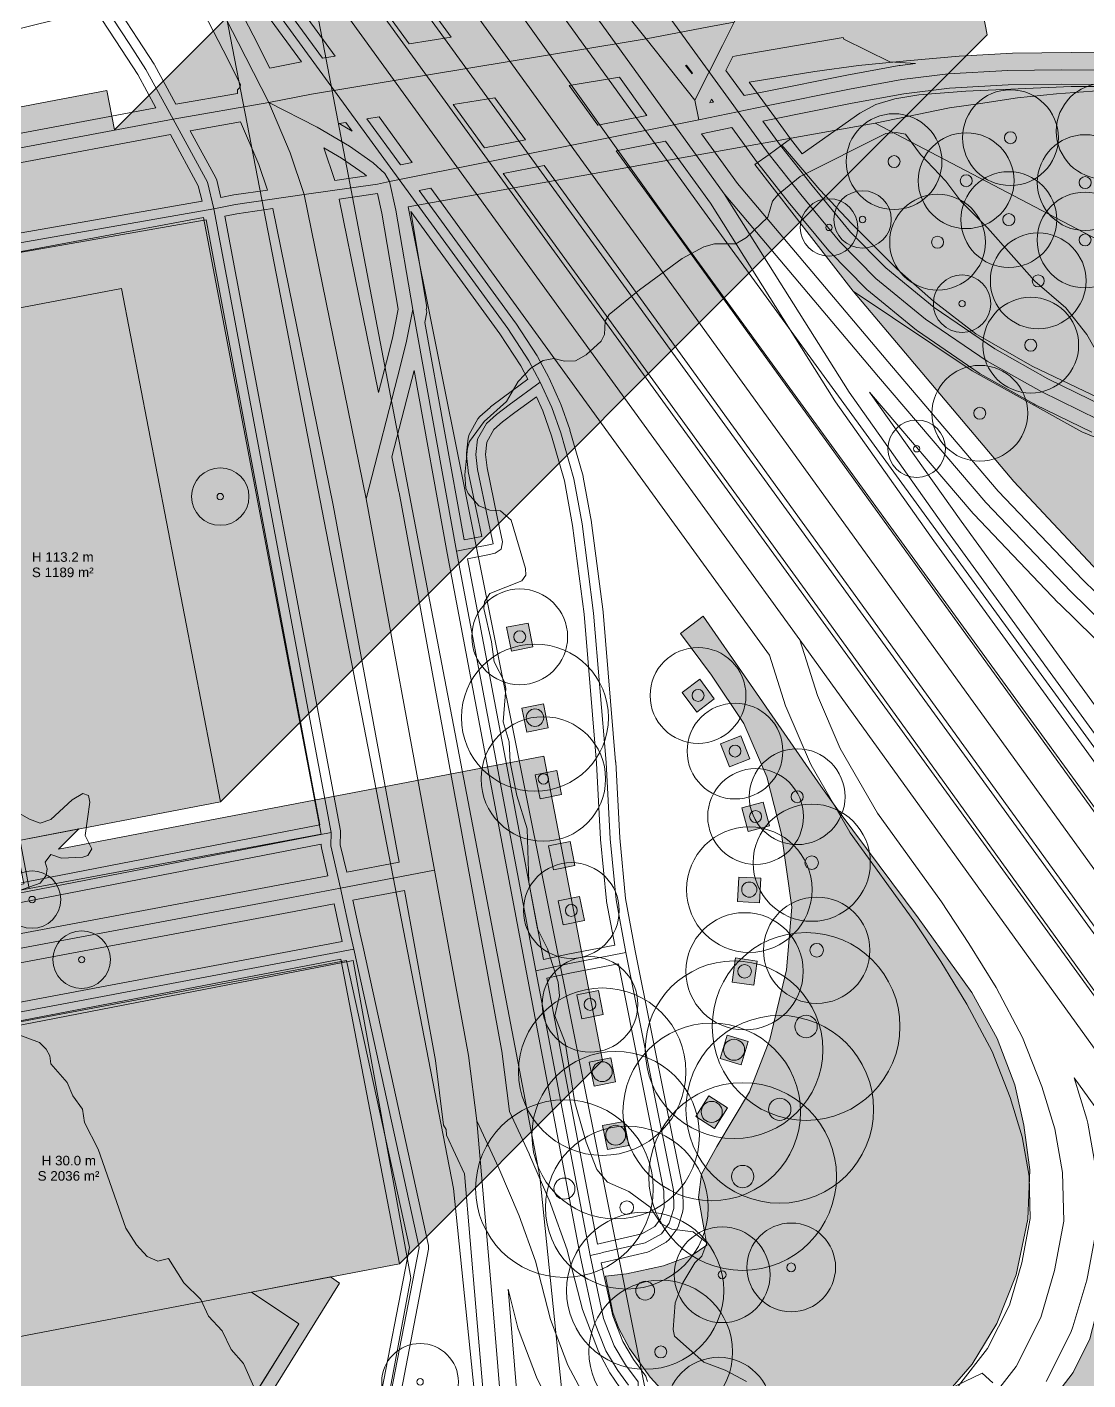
# Model space of a CAD drawing. Header units: metres. Extents: x -8 to 1190, y -11 to 1223.
# Drawn here: x 789.3 to 900, y 630.9 to 772.1 of the extents above; entities that cross this region are included whole.
import ezdxf

# ---------------------------------------------------------------- set-up
doc = ezdxf.new("R2010")
doc.units = ezdxf.units.M
doc.header["$MEASUREMENT"] = 0
for name, color, linetype, lineweight, true_color in [('TPX_BUILDING_AREAS_TEXT', 7, 'CONTINUOUS', 0, 0x000000), ('TPX_BUILDING_HEIGHTS_TEXT', 7, 'CONTINUOUS', 0, 0x000000), ('TPX_BUILDINGS', 7, 'CONTINUOUS', 0, 0x000000), ('TPX_BUILDINGS_HATCH', 7, 'CONTINUOUS', 0, 0xf0f0f0), ('TPX_BUILDINGS_SHADOWS_HATCH', 7, 'CONTINUOUS', 0, 0x000000), ('TPX_BUILDINGS_SHADOWS_OUTLINES', 7, 'CONTINUOUS', 0, 0x000000), ('TPX_CADASTRES', 7, 'CONTINUOUS', 0, 0x646464), ('TPX_CONTOUR_LINES_5M', 7, 'CONTINUOUS', 0, 0x969696), ('TPX_RAILWAYS_AXES', 7, 'CONTINUOUS', 0, 0x464646), ('TPX_ROADS_AXES', 7, 'CONTINUOUS', 0, 0x323232), ('TPX_ROADS_CONTOURS', 7, 'CONTINUOUS', 0, 0x646464), ('TPX_VEGETATION_GREEN_SPACES', 7, 'CONTINUOUS', 0, 0x58ba48), ('TPX_VEGETATION_GREEN_SPACES_HATCH', 7, 'CONTINUOUS', 0, 0x58ba48), ('TPX_VEGETATION_TREES_INDIVIDUAL', 7, 'CONTINUOUS', 0, 0x136734)]:
    doc.layers.add(name, color=color, linetype=linetype, lineweight=lineweight, true_color=true_color)
doc.styles.add('TPX_TEXTE', font='arial.ttf')

# ---------------------------------------------------------------- blocks, each defined once
blk = doc.blocks.new('TREETR003_CR030')
at = {"layer": 'TPX_VEGETATION_TREES_INDIVIDUAL'}
for radius in [3, 0.333]:
    blk.add_circle((0, 0, 0.04), radius, dxfattribs=at)
blk = doc.blocks.new('TREETR005_CR065')
at = {"layer": 'TPX_VEGETATION_TREES_INDIVIDUAL'}
for radius in [6.5, 0.542]:
    blk.add_circle((0, 0, 0.04), radius, dxfattribs=at)
blk = doc.blocks.new('TREETR007_CR085')
at = {"layer": 'TPX_VEGETATION_TREES_INDIVIDUAL'}
for radius in [8.5, 0.708]:
    blk.add_circle((0, 0, 0.04), radius, dxfattribs=at)
blk = doc.blocks.new('TREETR010_CR082')
at = {"layer": 'TPX_VEGETATION_TREES_INDIVIDUAL'}
for radius in [8.21, 0.978]:
    blk.add_circle((0, 0, 0.04), radius, dxfattribs=at)
blk = doc.blocks.new('TREETR008_CR066')
at = {"layer": 'TPX_VEGETATION_TREES_INDIVIDUAL'}
for radius in [6.55, 0.792]:
    blk.add_circle((0, 0, 0.04), radius, dxfattribs=at)
blk = doc.blocks.new('TREETR011_CR093')
at = {"layer": 'TPX_VEGETATION_TREES_INDIVIDUAL'}
for radius in [9.27, 1.1]:
    blk.add_circle((0, 0, 0.04), radius, dxfattribs=at)
blk = doc.blocks.new('TREETR010_CR087')
at = {"layer": 'TPX_VEGETATION_TREES_INDIVIDUAL'}
for radius in [8.74, 1.04]:
    blk.add_circle((0, 0, 0.04), radius, dxfattribs=at)
blk = doc.blocks.new('TREETR005_CR055')
at = {"layer": 'TPX_VEGETATION_TREES_INDIVIDUAL'}
for radius in [5.5, 0.458]:
    blk.add_circle((0, 0, 0.04), radius, dxfattribs=at)
blk = doc.blocks.new('TREETR006_CR075')
at = {"layer": 'TPX_VEGETATION_TREES_INDIVIDUAL'}
for radius in [7.5, 0.625]:
    blk.add_circle((0, 0, 0.04), radius, dxfattribs=at)
blk = doc.blocks.new('TREETR003_CR040')
at = {"layer": 'TPX_VEGETATION_TREES_INDIVIDUAL'}
for radius in [4, 0.333]:
    blk.add_circle((0, 0, 0.04), radius, dxfattribs=at)
blk = doc.blocks.new('TREETR006_CR050')
at = {"layer": 'TPX_VEGETATION_TREES_INDIVIDUAL'}
for radius in [5, 0.625]:
    blk.add_circle((0, 0, 0.04), radius, dxfattribs=at)
blk = doc.blocks.new('TREETR007_CR061')
at = {"layer": 'TPX_VEGETATION_TREES_INDIVIDUAL'}
for radius in [6.12, 0.708]:
    blk.add_circle((0, 0, 0.04), radius, dxfattribs=at)
blk = doc.blocks.new('TREETR004_CR050')
at = {"layer": 'TPX_VEGETATION_TREES_INDIVIDUAL'}
for radius in [5, 0.417]:
    blk.add_circle((0, 0, 0.04), radius, dxfattribs=at)
blk = doc.blocks.new('TREETR009_CR077')
at = {"layer": 'TPX_VEGETATION_TREES_INDIVIDUAL'}
for radius in [7.68, 0.914]:
    blk.add_circle((0, 0, 0.04), radius, dxfattribs=at)
blk = doc.blocks.new('TREETR012_CR098')
at = {"layer": 'TPX_VEGETATION_TREES_INDIVIDUAL'}
for radius in [9.8, 1.17]:
    blk.add_circle((0, 0, 0.04), radius, dxfattribs=at)
blk = doc.blocks.new('TREETR005_CR046')
at = {"layer": 'TPX_VEGETATION_TREES_INDIVIDUAL'}
for radius in [4.63, 0.458]:
    blk.add_circle((0, 0, 0.04), radius, dxfattribs=at)
blk = doc.blocks.new('TREETR007_CR056')
at = {"layer": 'TPX_VEGETATION_TREES_INDIVIDUAL'}
for radius in [5.55, 0.708]:
    blk.add_circle((0, 0, 0.04), radius, dxfattribs=at)

msp = doc.modelspace()

# ---------------------------------------------------------------- hatches: boundary and pattern name
at = {"layer": 'TPX_BUILDINGS_HATCH'}
for points in [[(799.15, 744.83), (777.74, 740.74), (788.06, 687.14), (809.47, 691.25), (799.15, 744.83)], [(822.02, 674.8), (760.26, 662.94), (766.39, 631.16), (812.72, 640.05), (828.15, 643.01), (822.02, 674.8)], [(766.39, 631.16), (753.59, 628.7), (756, 616.22), (778.53, 620.54), (778.95, 618.37), (809.92, 624.3), (817.65, 636.75), (812.72, 640.05), (766.39, 631.16)]]:
    msp.add_hatch(color=256, dxfattribs=at).paths.add_polyline_path(points)
at = {"layer": 'TPX_BUILDINGS_SHADOWS_HATCH'}
for points in [[(758.82, 791.56), (758.73, 791.55), (762.24, 775.78), (762.92, 772.75), (764.87, 763.97), (765.57, 760.86), (769.45, 743.41), (776.95, 744.84), (777.74, 740.74), (799.15, 744.83), (809.47, 691.25), (889.51, 771.29), (879.19, 824.88), (857.79, 820.78), (798.39, 761.39), (797.59, 765.49), (790.1, 764.06), (786.87, 763.44), (769.2, 760.06), (768.4, 763.69), (767.7, 766.8), (765.74, 775.58), (765.07, 778.61), (762.06, 792.14), (758.82, 791.56)], [(777.86, 680.55), (760.26, 662.94), (822.02, 674.8), (828.15, 643.01), (849.36, 664.22), (843.23, 696.01), (792.54, 686.28), (794.67, 688.41), (788.06, 687.14), (788.92, 682.66), (777.86, 680.55)], [(812.34, 628.2), (809.92, 624.3), (814.17, 628.55), (821.89, 640.99), (820.94, 641.63), (812.72, 640.05), (817.65, 636.75), (812.34, 628.2)]]:
    msp.add_hatch(color=256, dxfattribs=at).paths.add_polyline_path(points)
at = {"layer": 'TPX_VEGETATION_GREEN_SPACES_HATCH'}
for points in [[(867.47, 766.83), (864.68, 766.37), (866.49, 763.9), (867.99, 761.84), (869, 760.46), (868.08, 759.79), (866.75, 758.83), (865.26, 757.76), (875.54, 744.54), (892.3, 724.66), (901.09, 715.3), (907.38, 708.79), (915, 701.36), (922.24, 695.04), (929.88, 688.5), (935.92, 683.56), (942.55, 678.57), (948.84, 675.09), (954.03, 673.13), (961.18, 671.4), (968.62, 670.63), (975.71, 670.96), (982.84, 672.24), (989.08, 674.28), (994.37, 676.78), (999.58, 680.05), (1003.86, 683.83), (1008.25, 688.77), (1011.39, 692.95), (1013.61, 696.84), (1015.76, 701.49), (1017.34, 706.95), (1018.3, 714.43), (1018.42, 721.98), (1018.05, 727.23), (1017.39, 732.04), (1016.46, 736.66), (1009.55, 740.31), (998.55, 745.98), (990.44, 749.49), (983.73, 752.57), (976.56, 755.28), (968.29, 758.38), (960.59, 760.76), (956.19, 761.95), (950.46, 763.54), (944.98, 764.7), (938, 766.16), (930.42, 767.46), (919.28, 768.65), (909.97, 769.2), (901.36, 769.51), (892.15, 769.41), (886.58, 769.07), (881.11, 768.61), (876.1, 768.09), (871.54, 767.49), (867.47, 766.83)], [(869, 760.46), (868.08, 759.79), (872.03, 755.13), (875.4, 751.58), (880.08, 746.88), (883.9, 743.51), (888.32, 740.08), (894.23, 736.7), (902.75, 732.63), (909.59, 730.08), (916.84, 728.2), (924.51, 726.83), (931.27, 726.42), (937.89, 726.72), (943.92, 727.67), (948.55, 729.14), (952.26, 731.11), (954.98, 733.62), (956.92, 736.37), (958.09, 739.52), (958.94, 742.62), (959.17, 745.79), (958.78, 749), (957.64, 752.19), (955.99, 755.1), (953.71, 757.54), (950.96, 759.31), (945.72, 761.03), (937.63, 762.88), (929.91, 763.96), (919.17, 765.09), (910.61, 765.68), (904.21, 765.92), (898.3, 765.91), (892.74, 765.68), (887.28, 765.44), (882.4, 765.04), (879.87, 764.62), (877.88, 764.02), (876.23, 763.13), (870.22, 758.9), (869, 760.46)], [(887.96, 736.22), (875.54, 744.54), (892.3, 724.66), (901.09, 715.3), (907.38, 708.79), (915, 701.36), (922.24, 695.04), (929.88, 688.5), (935.92, 683.56), (942.55, 678.57), (948.84, 675.09), (954.03, 673.13), (961.18, 671.4), (968.62, 670.63), (975.71, 670.96), (982.84, 672.24), (989.08, 674.28), (994.37, 676.78), (999.58, 680.05), (1003.86, 683.83), (1008.25, 688.77), (1011.39, 692.95), (1013.61, 696.84), (1015.76, 701.49), (1017.34, 706.95), (1018.3, 714.43), (1018.42, 721.98), (1018.05, 727.23), (1017.39, 732.04), (1016.46, 736.66), (1009.55, 740.31), (998.55, 745.98), (990.44, 749.49), (983.73, 752.57), (976.56, 755.28), (968.29, 758.38), (960.59, 760.76), (956.19, 761.95), (957.91, 761.2), (959.68, 759.43), (960.78, 756.89), (962.03, 753.11), (962.81, 749.26), (963.03, 745.04), (962.54, 741.11), (961.69, 737.68), (960.06, 734.39), (957.95, 731.43), (955.35, 728.46), (952.5, 726.42), (948.45, 724.81), (943.16, 723.55), (937.75, 722.82), (931.96, 722.57), (926.47, 722.63), (921.05, 723.4), (915.68, 724.52), (910.44, 725.84), (905.1, 727.53), (899.42, 729.87), (887.96, 736.22)], [(851.87, 641.95), (849.66, 641.7), (850.45, 637.93), (851.04, 636.31), (852.17, 634.15), (854.33, 631.16), (855.94, 629.44), (854.27, 627.34), (858.67, 624.9), (862.98, 623.21), (868.24, 622.6), (872.56, 623.13), (877.43, 624.41), (881.65, 626.5), (884.99, 629.12), (887.94, 632.52), (890.54, 636.76), (892.56, 641.85), (893.76, 647.68), (893.96, 652.8), (893.34, 657.47), (892.4, 661.7), (890.56, 666.52), (887.92, 671.34), (882.32, 679.14), (874.18, 690.04), (872.15, 692.88), (864.49, 703.94), (859.88, 710.6), (857.51, 708.82), (860.72, 704.45), (864.12, 699.42), (866.52, 693.84), (868.04, 687.84), (869.12, 680.22), (868.56, 673.69), (866.81, 666.41), (864.72, 660.97), (861.28, 655.24), (859.69, 652.35), (859.38, 649.93), (860.24, 644.96), (858.72, 643.9), (855.71, 642.78), (851.87, 641.95)], [(841.58, 709.9), (839.34, 709.46), (839.84, 706.95), (842.09, 707.4), (841.58, 709.9)], [(859.51, 704.03), (857.68, 702.65), (859.19, 700.61), (861.02, 701.98), (859.51, 704.03)], [(843.18, 701.47), (840.94, 701.02), (841.44, 698.51), (843.69, 698.96), (843.18, 701.47)], [(863.8, 698.12), (861.68, 697.28), (862.6, 694.9), (864.73, 695.73), (863.8, 698.12)], [(844.58, 694.5), (842.34, 694.04), (842.85, 691.54), (845.09, 692), (844.58, 694.5)], [(866.12, 691.21), (863.91, 690.6), (864.57, 688.14), (866.78, 688.74), (866.12, 691.21)], [(845.97, 687.08), (843.72, 686.64), (844.23, 684.13), (846.47, 684.58), (845.97, 687.08)], [(863.59, 683.38), (863.46, 680.83), (865.75, 680.7), (865.88, 683.25), (863.59, 683.38)], [(846.97, 681.35), (844.72, 680.89), (845.24, 678.39), (847.48, 678.84), (846.97, 681.35)], [(863.23, 674.94), (862.88, 672.42), (865.15, 672.08), (865.5, 674.6), (863.23, 674.94)], [(848.93, 671.53), (846.69, 671.09), (847.2, 668.58), (849.44, 669.03), (848.93, 671.53)], [(862.36, 666.88), (861.63, 664.44), (863.82, 663.76), (864.55, 666.2), (862.36, 666.88)], [(850.21, 664.51), (847.96, 664.06), (848.47, 661.55), (850.72, 662), (850.21, 664.51)], [(860.46, 660.54), (859.11, 658.39), (861.04, 657.14), (862.39, 659.29), (860.46, 660.54)], [(851.61, 657.87), (849.37, 657.43), (849.88, 654.92), (852.12, 655.37), (851.61, 657.87)], [(876.71, 616.44), (871.82, 615.16), (895.78, 620.1), (901.06, 620.89), (905.39, 621.06), (909.69, 620.87), (912.66, 619.93), (916.16, 618.36), (927.96, 609.43), (930.46, 607.31), (931.98, 605.61), (932.69, 604.18), (939.67, 605.65), (938.68, 607.04), (921.1, 630.89), (914.98, 638.97), (911.36, 642.96), (905.56, 648.89), (902.58, 648.14), (902.16, 644.15), (901.35, 639.48), (900.24, 635.16), (898.49, 631.67), (895.53, 627.81), (891.85, 624.12), (886.9, 620.52), (881.36, 618.02), (876.71, 616.44)]]:
    msp.add_hatch(color=256, dxfattribs=at).paths.add_polyline_path(points)

# ---------------------------------------------------------------- linework, layer by layer
at = {"layer": 'TPX_BUILDINGS', "elevation": 0.04}
for points in [[(799.15, 744.83), (777.74, 740.74), (788.06, 687.14), (809.47, 691.25)], [(822.02, 674.8), (760.26, 662.94), (766.39, 631.16), (812.72, 640.05), (828.15, 643.01)], [(766.39, 631.16), (753.59, 628.7), (756, 616.22), (778.53, 620.54), (778.95, 618.37), (809.92, 624.3), (817.65, 636.75), (812.72, 640.05)]]:
    msp.add_lwpolyline(points, close=True, dxfattribs=at)
at = {"layer": 'TPX_BUILDINGS_SHADOWS_OUTLINES', "elevation": 0.04}
for points in [[(758.82, 791.56), (758.73, 791.55), (762.24, 775.78), (762.92, 772.75), (764.87, 763.97), (765.57, 760.86), (769.45, 743.41), (776.95, 744.84), (777.74, 740.74), (799.15, 744.83), (809.47, 691.25), (889.51, 771.29), (879.19, 824.88), (857.79, 820.78), (798.39, 761.39), (797.59, 765.49), (790.1, 764.06), (786.87, 763.44), (769.2, 760.06), (768.4, 763.69), (767.7, 766.8), (765.74, 775.58), (765.07, 778.61), (762.06, 792.14)], [(777.86, 680.55), (760.26, 662.94), (822.02, 674.8), (828.15, 643.01), (849.36, 664.22), (843.23, 696.01), (792.54, 686.28), (794.67, 688.41), (788.06, 687.14), (788.92, 682.66)], [(812.34, 628.2), (809.92, 624.3), (814.17, 628.55), (821.89, 640.99), (820.94, 641.63), (812.72, 640.05), (817.65, 636.75)]]:
    msp.add_lwpolyline(points, close=True, dxfattribs=at)
at = {"layer": 'TPX_CADASTRES', "elevation": 0.02}
msp.add_lwpolyline([(950.23, 773.77), (942.31, 761.74), (936.69, 762.83), (931.68, 763.82), (927.24, 764.52), (922.88, 765.02), (919, 765.37), (915.5, 765.62), (912.04, 765.66), (908.58, 765.7), (905.86, 765.64), (902.99, 765.64), (900.51, 765.42), (896.77, 765.16), (892.68, 764.74), (888.81, 764.14), (885.58, 763.68), (884.41, 763.43), (877.81, 762.08), (983.78, 706.59), (989.68, 703.5), (1002.39, 644.81), (1139.96, 669.95)], dxfattribs=at)
for points in [[(831.6, 753.8), (829.06, 753.34), (855.45, 621.76), (856.25, 617.76), (1002.39, 644.81), (989.68, 703.5), (983.78, 706.59), (877.81, 762.08), (869.04, 760.51), (831.61, 753.8)], [(807.7, 752.25), (777.24, 746.56), (789.5, 682.19), (819.97, 687.87)], [(777.24, 746.56), (746.26, 740.77), (758.41, 676.4), (789.5, 682.19)], [(823.33, 674.67), (746.93, 659.83), (750.64, 640.34), (754.37, 620.73), (756.26, 610.81), (769.77, 613.43), (792.86, 617.91), (826.14, 624.36), (829.34, 641.55)]]:
    msp.add_lwpolyline(points, close=True, dxfattribs=at)
at = {"layer": 'TPX_CONTOUR_LINES_5M', "elevation": 0.05}
for points in [[(878.93, 760.99), (869.99, 756.52), (867.68, 754.65), (867.12, 753.95), (866.63, 752.26), (864.4, 750.15), (863.28, 749.49), (861.05, 749.49), (859.93, 749.19), (857.69, 747.94), (853.22, 744.69), (850.04, 742.1), (849.65, 741.4), (849.58, 740.01), (849.23, 739.31), (847.64, 737.91), (846.52, 737.29), (845.4, 737.25), (844.28, 737.53), (843.17, 737.32), (841.87, 736.52), (840.54, 735.13), (839.34, 733.04), (837.01, 730.95), (835.48, 728.85), (835.25, 728.16), (834.97, 725.37), (835.09, 723.97), (835.34, 723.41), (836.46, 722.13), (837.58, 721.7), (838.7, 721.6), (839.81, 720.65), (841.31, 715.61), (841.34, 714.91), (840.93, 714.32), (837.58, 712.98), (837.03, 712.12), (836.96, 711.43), (837.78, 707.94), (838.04, 705.85), (839.12, 703.76), (839.26, 703.06), (838.98, 699.58), (839.6, 697.48), (839.71, 695.39), (840.41, 691.91), (841.48, 688.42), (841.68, 682.84), (842.57, 677.96), (843.62, 675.87), (844.74, 672.39), (844.86, 670.99), (844.38, 668.9), (845.44, 666.11), (846.45, 659.84), (847.64, 655.69), (848.75, 652.85), (849.87, 651.54), (852.11, 650.54), (854.34, 648.92), (855.46, 647.22), (856.58, 646.63), (858.81, 646.35), (860.24, 645.2), (859.72, 643.8), (859, 643.11), (857.76, 641.02), (856.95, 638.92), (856.73, 636.14), (856.87, 635.44), (859.93, 632.75), (862.16, 631.91), (864.4, 630.72)], [(902.71, 735.13), (899.94, 740.01), (897.72, 742.8), (894.5, 745.59), (889.57, 751.16), (886.77, 753.95), (885.22, 756.04), (882.55, 758.83), (881, 760.92), (880.04, 761.11), (878.93, 760.99)], [(787.29, 681.56), (790.64, 682.73), (791.26, 683.54), (791.37, 684.24), (791.16, 684.94), (791.76, 685.75), (792.88, 685.36), (795.11, 685.47), (795.63, 685.63), (796.05, 686.33), (795.34, 687.72), (795.82, 691.21), (795.68, 691.91), (795.11, 692.1), (793.99, 691.45), (791.76, 689.4), (790.64, 689.02), (789.52, 689.42), (764.94, 703.38)], [(813.08, 629.86), (811.88, 632.61), (810.58, 634.04), (809.64, 636), (808.22, 637.53), (807.41, 639.26), (805.65, 641.02), (804.05, 643.56), (802.94, 643.28), (801.82, 643.75), (800.7, 644.98), (799.58, 646.72), (796.69, 654.96), (795.28, 657.75), (795.05, 659.14), (794.04, 660.54), (793.46, 661.93), (791.76, 663.88), (791.66, 664.72), (791.27, 665.42), (790.57, 666.11), (788.41, 666.92)], [(884.51, 629.42), (888.98, 631.59), (890.1, 630.58)]]:
    msp.add_lwpolyline(points, dxfattribs=at)
at = {"layer": 'TPX_RAILWAYS_AXES', "elevation": 0.03}
for points in [[(503.25, 1218.59), (847.19, 744.72), (946.99, 607.2), (968.42, 575.43), (1008.22, 512.82)], [(1184.57, 271.44), (1149.77, 323.42), (1113.67, 378.15), (1079.37, 430.77), (1045.08, 483.39), (1019.87, 520.25), (972.84, 578.74), (950.08, 609.4), (850.27, 746.95), (507.95, 1218.59)], [(518.3, 1218.59), (609.33, 1092.09), (678.76, 999.55), (785.12, 851.41), (856.52, 751.46), (956.5, 613.89), (977.53, 581.95), (1015.05, 517.33), (1038.81, 479.12), (1073.11, 426.5), (1107.4, 373.89), (1143.51, 319.15), (1184.57, 257.83)], [(980.52, 584.29), (959.6, 616.05), (930.6, 655.87), (859.45, 753.57), (523.69, 1218.59)], [(722.46, 1218.59), (758.46, 1044), (792.67, 863.15), (833.81, 650.85), (840.42, 586.33), (846.61, 543.34), (856.45, 493.04), (884.29, 351.45), (916.92, 185.38), (919.58, 171.87), (926.28, 137.79), (935.34, 69.5), (942.77, 31.69), (949, 0)], [(968.98, 0), (962.05, 35.36), (954.91, 73.39), (937.42, 139.94), (934.76, 153.49), (895.39, 353.76), (867.6, 495.21), (857.4, 545.98), (849.42, 587.62), (842.81, 652.13), (802.16, 864.65), (767.5, 1045.86), (734.29, 1218.59)]]:
    msp.add_lwpolyline(points, dxfattribs=at)
at = {"layer": 'TPX_ROADS_AXES', "elevation": 0.03}
for points in [[(848.05, 643.87), (849.19, 644.13), (849.35, 644.17), (853.82, 645.19), (855.51, 646.12), (856.33, 647.25), (856.79, 648.79), (856.76, 650.69), (851.79, 675.49), (850.77, 681), (850.16, 687.38), (849.73, 695.34), (848.43, 710.94), (847.22, 720.24), (846.36, 724.95), (844.99, 729.76), (844.07, 732.41), (842.86, 735.06), (841.68, 737.27), (839.48, 740.66), (808.13, 783.61), (728.81, 893.25), (630.27, 1029.59), (492.86, 1218.59)], [(499.75, 1218.59), (869.96, 708.14)], [(1008.35, 541.26), (1004.94, 544.83), (1001.68, 548.63), (998.04, 552.93), (975.67, 583.17), (967.72, 592.48), (960.42, 601.57), (853.6, 749.36), (513.54, 1218.59)], [(862.07, 754.71), (527.09, 1218.59)], [(532.65, 1218.59), (553.75, 1189.11), (674.99, 1023.53), (702.21, 986.35), (715.14, 968.33), (720.62, 960.7), (738.42, 935.88), (762.78, 901.91), (866.75, 758.83)], [(814.5, 764.25), (811.31, 770.49), (807.09, 778.73)], [(858.98, 764.47), (861.88, 770.2), (863.11, 772.62), (866.16, 778.65)], [(796.44, 775.74), (799.99, 770.31), (801.69, 767.69), (804.52, 762.49), (808.1, 755.91), (808.76, 753.14), (821.01, 688.03), (820.98, 686.65), (822.01, 682.23), (823.09, 677.2), (823.38, 675.84), (830.22, 644.72), (826.81, 627.12), (845.14, 529.98), (846.48, 522.19), (849.84, 503.02)], [(849.42, 776.53), (853.9, 770.89), (858.98, 764.47)], [(739.79, 775.34), (741.13, 771.63), (742.13, 768.88), (744.11, 763.44), (745.3, 760.12), (745.06, 756.93), (744.84, 753.84), (744.61, 750.99), (744.1, 743.91), (744.42, 741.88), (756.49, 675.51), (821.01, 688.03)], [(814.5, 764.25), (818.96, 765.13), (852.02, 770.57), (853.9, 770.89), (860.46, 772.15), (863.11, 772.62)], [(859.4, 762.45), (866.49, 763.9), (875.15, 765.64), (880.61, 766.64), (885.45, 767.22), (891.66, 767.6), (897.26, 767.66), (905.84, 767.62)], [(736.75, 749.45), (744.61, 750.99), (754.94, 753.01), (770.59, 756.12), (804.52, 762.49), (814.5, 764.25)], [(831.83, 684.11), (824.67, 722.88), (818.2, 754.64), (816.74, 759), (814.5, 764.25)], [(827.13, 755.98), (826.64, 756.82), (825.42, 757.96), (822.93, 759.68), (819.55, 761.68), (814.5, 764.25)], [(859.4, 762.45), (858.98, 764.47)], [(859.4, 762.45), (827.13, 755.98)], [(901.11, 731.16), (895.14, 734.08), (889.53, 737.23), (883.09, 741.63), (877.91, 745.87), (874.15, 749.71), (870.06, 754.63), (866.75, 758.83)], [(698.04, 731.96), (698.68, 732.95), (699.71, 733.6), (732.58, 739.61), (734.12, 739.93), (738.37, 740.76), (742.13, 741.49), (744.42, 741.88), (808.76, 753.14), (811.02, 753.6), (818.2, 754.64), (825.85, 755.73), (827.13, 755.98)], [(829.54, 742.64), (827.79, 752.99), (827.13, 755.98)], [(1008.35, 541.26), (1007.75, 544.9), (1006.5, 548.95), (1004.52, 553.61), (1003.1, 556.45), (979.58, 589.8), (956.54, 621.52), (885.38, 719.5), (875.1, 734.01), (862.07, 754.71)], [(908.15, 703.5), (898.25, 713.19), (889.38, 722.49), (878.18, 735.6), (862.07, 754.71)], [(736.75, 749.45), (738.37, 740.76), (741.38, 724.82), (751.59, 671.43), (752.5, 669.71), (754.25, 669.51), (816.89, 681.26), (822.01, 682.23), (831.83, 684.11)], [(824.67, 722.88), (828.27, 736.79), (828.9, 739.31), (829.54, 742.64)], [(852.6, 629.04), (853.08, 629.71), (853.07, 630.68), (851.76, 632.47), (850.58, 634.44), (849.45, 637.29), (848.05, 643.87), (842.39, 673.59), (834.1, 717.39), (829.54, 742.64)], [(732.58, 739.61), (735.69, 723.74), (747.78, 661.64), (754.24, 662.85), (823.38, 675.84)], [(842.86, 735.06), (839.62, 732.69)], [(836.14, 727.5), (836.32, 729.09), (837.23, 730.73), (838.27, 731.67)], [(838.27, 731.67), (839.62, 732.69)], [(836.32, 725.94), (836.14, 727.5)], [(837.39, 720.79), (836.32, 725.94)], [(836.18, 717.81), (837.17, 718.01), (837.94, 718.17), (837.39, 720.79)], [(834.1, 717.39), (835.16, 717.61)], [(835.16, 717.61), (836.18, 717.81)], [(869.96, 708.14), (871.81, 702.32), (874.18, 696.81), (878.07, 690.05), (884.74, 680.8), (887.62, 676.44), (890.45, 671.86), (893.21, 666.62), (895.22, 661.53), (896.59, 657.09), (897.38, 652.52), (897.52, 647.46), (896.56, 642.29), (895.11, 637.4), (892.54, 632.27), (889.03, 627.77)], [(869.96, 708.14), (957.13, 587.23)], [(836.23, 657.93), (835.37, 664.76), (831.83, 684.11)], [(845.92, 674.35), (851.79, 675.49)], [(842.39, 673.59), (843.36, 673.79)], [(843.36, 673.79), (845.92, 674.35)], [(847.12, 629.8), (845.73, 632.41), (843.92, 637.19), (842.36, 643.29), (840.66, 648.02), (838.53, 653), (836.23, 657.93)], [(836.23, 657.93), (837.89, 638.62), (838.68, 629.32), (839.6, 619.44), (840.19, 612.81), (841.28, 603.45)]]:
    msp.add_lwpolyline(points, dxfattribs=at)
at = {"layer": 'TPX_ROADS_CONTOURS', "elevation": 0.03}
for points in [[(820.11, 782.83), (821.78, 783.97), (821.94, 784.09), (823.28, 785.23), (833.54, 771.08), (829.16, 770.36)], [(812.8, 778.91), (813.03, 778.99), (813.21, 779.07), (813.94, 779.42), (821.44, 769.09), (820.13, 768.87)], [(809.55, 777.75), (810.84, 778.21), (817.92, 768.5), (814.63, 767.84), (812.87, 771.28)], [(798.46, 774.48), (806.18, 776.66), (809.75, 769.69), (811.57, 766.13), (811.51, 765.83), (811.25, 765.55), (811.25, 765.2), (804.8, 764.06), (802.57, 768.16), (802.53, 768.23), (800.83, 770.86)], [(745.69, 762), (774.28, 768.45), (774.32, 768.45), (796.43, 773.93), (799.15, 769.77), (800.83, 767.18), (802.73, 763.68), (770.32, 757.59), (754.65, 754.48), (745.75, 752.74), (745.83, 753.76), (746.06, 756.86), (746.3, 760.04), (746.24, 760.46)], [(862.24, 767.59), (862.98, 769.04), (863.72, 769.18), (874.49, 771.02), (874.55, 770.86), (879.36, 768.49), (882.04, 768.32), (880.43, 768.12), (880.34, 768.11), (874.86, 767.11), (866.19, 765.37), (864.16, 764.96)], [(858.01, 768.11), (858.14, 768.14), (858.74, 767.31), (858.7, 767.24)], [(845.86, 766.01), (851.13, 766.88), (854, 762.9), (848.86, 761.87)], [(833.76, 764.02), (838.13, 764.74), (841.31, 760.35), (837.04, 759.5)], [(860.56, 764.26), (860.72, 764.58), (860.93, 764.29), (860.57, 764.22)], [(824.75, 762.54), (826.03, 762.75), (829.49, 757.98), (828.25, 757.73)], [(806.31, 761.28), (811.56, 762.21), (813.47, 757.76), (814.36, 755.1), (810.87, 754.59), (809.5, 754.31), (809.07, 756.14), (808.97, 756.38)], [(821.85, 762.06), (822.54, 762.17), (823.2, 761.26)], [(745.1, 743.95), (745.51, 749.64), (755.23, 751.54), (770.88, 754.64), (804.24, 760.91), (807.15, 755.55), (807.54, 753.94), (745.25, 743.04)], [(850.79, 759.19), (855.93, 760.22), (860.62, 753.73), (873.61, 733.08), (873.67, 733), (883.96, 718.47), (955.13, 620.49), (978.16, 588.78), (1001.6, 555.55), (1002.93, 552.88), (1003.2, 552.24), (1000.78, 555.11), (978.49, 585.25), (978.33, 585.44), (970.41, 594.71), (963.21, 603.7), (856.44, 751.41)], [(820.26, 759.52), (822.12, 758.42), (824.47, 756.78), (824.7, 756.58), (821.4, 756.11)], [(838.98, 756.82), (843.25, 757.68), (850.77, 747.3), (957.59, 599.52), (957.69, 599.38), (964.99, 590.29), (965.06, 590.2), (972.93, 580.99), (995.22, 550.85), (995.36, 550.67), (999.01, 546.37), (1002.29, 542.55), (1002.41, 542.41), (1002.97, 541.82), (995.4, 540.46), (991.98, 545.6), (991.93, 545.68), (990.63, 547.51), (984.77, 555.78), (984.72, 555.84), (973.23, 571.32), (966.09, 580.88), (959.97, 589.29), (872.8, 710.19)], [(821.87, 754.16), (825.87, 754.73), (826.31, 752.7), (828.01, 742.66), (827.43, 739.63), (826.81, 737.16), (825.98, 733.95)], [(809.92, 752.36), (811.19, 752.62), (814.93, 753.16), (821.23, 722.21), (828.12, 684.92), (822.65, 683.88), (821.98, 686.75), (822.01, 688.01), (822, 688.22)], [(829.33, 752.87), (838.65, 740.09), (840.82, 736.76), (841.57, 735.36), (839.03, 733.49), (837.67, 732.46), (837.61, 732.41), (836.56, 731.47), (836.35, 731.21), (835.45, 729.57), (835.33, 729.21), (835.15, 727.62), (835.15, 727.39), (835.33, 725.82), (835.34, 725.73), (836.41, 720.59), (836.75, 718.95), (834.9, 718.58), (830.8, 741.27), (831.01, 742.36), (830.95, 742.63), (831.02, 742.89)], [(745.59, 741.07), (807.96, 751.98), (819.85, 688.83), (757.3, 676.68)], [(740.02, 740.06), (742.31, 740.5), (743.61, 740.73), (755.51, 675.33), (755.93, 674.68), (756.68, 674.53), (819.98, 686.82), (819.98, 686.67), (820.01, 686.42), (820.68, 683.5), (816.62, 682.74), (754.19, 671.03), (753.45, 671.11), (753.02, 671.93), (742.86, 725.1)], [(835.26, 716.61), (837.37, 717.03), (838.14, 717.19), (838.77, 717.62), (838.91, 718.38), (838.37, 720.99), (837.31, 726.09), (837.15, 727.5), (837.29, 728.78), (838.02, 730.1), (838.91, 730.9), (840.21, 731.88), (842.46, 733.53), (843.14, 732.04), (844.04, 729.46), (845.38, 724.73), (846.23, 720.09), (847.44, 710.84), (848.73, 695.27), (849.16, 687.33), (849.16, 687.29), (849.78, 680.91), (849.79, 680.82), (850.63, 676.28), (845.73, 675.33), (843.18, 674.77)], [(736.96, 722.46), (740.19, 723.07), (750.12, 671.15), (750.26, 670.73), (751.17, 669.01), (752.33, 668.22), (754.08, 668.02), (754.52, 668.04), (817.17, 679.79), (821.34, 680.57), (822.19, 676.64), (755.11, 664.03), (755.07, 664.1), (753.94, 664.32), (752.99, 663.68), (752.98, 663.63), (748.57, 662.8)], [(843.56, 672.81), (846.12, 673.37), (851.01, 674.32), (855.76, 650.58), (855.79, 648.92), (855.42, 647.7), (854.83, 646.89), (853.46, 646.13), (849.12, 645.14), (848.84, 645.07)], [(839.5, 640.35), (840.52, 636.32), (840.64, 635.94), (842.46, 631.17), (842.64, 630.77), (843.74, 628.7), (843.3, 628.29), (843.15, 628.14), (841.92, 626.61), (841.79, 626.42), (840.85, 624.81), (840.42, 629.48), (839.63, 638.77)]]:
    msp.add_lwpolyline(points, close=True, dxfattribs=at)
for points in [[(901.7, 732.54), (895.84, 735.41), (890.32, 738.51), (883.99, 742.83), (878.93, 746.98), (875.26, 750.72), (871.23, 755.57), (867.95, 759.74), (866.09, 762.29), (866.78, 762.43), (875.43, 764.16), (880.83, 765.15), (885.58, 765.73), (891.71, 766.1), (897.26, 766.16), (905.78, 766.12)], [(904.92, 709.11), (899.5, 714.42), (890.68, 723.66), (879.52, 736.74), (863.45, 755.79), (859.7, 760.98), (862.87, 761.63), (865.54, 757.95), (865.57, 757.91), (868.88, 753.7), (868.91, 753.67), (872.99, 748.76), (873.08, 748.66), (876.84, 744.82), (876.96, 744.71), (882.14, 740.47), (882.24, 740.39), (888.69, 735.99), (888.8, 735.93), (894.4, 732.77), (894.48, 732.73), (900.45, 729.81)], [(854.07, 630.7), (853.88, 631.27), (852.6, 633.02), (851.48, 634.89), (850.42, 637.58), (849.23, 643.11), (849.57, 643.19), (854.05, 644.21), (854.31, 644.31), (855.99, 645.25), (856.31, 645.53), (857.14, 646.66), (857.29, 646.97), (857.75, 648.5), (857.79, 648.8), (857.76, 650.7), (857.74, 650.89), (852.77, 675.68), (851.77, 681.14), (851.15, 687.46), (850.73, 695.39), (850.72, 695.42), (849.43, 711.03), (849.42, 711.07), (848.21, 720.37), (848.2, 720.42), (847.34, 725.13), (847.32, 725.23), (845.95, 730.04), (845.93, 730.09), (845.02, 732.74), (844.98, 732.83), (843.77, 735.48), (843.74, 735.54), (842.56, 737.74), (842.52, 737.81), (840.31, 741.21), (840.28, 741.25), (830.2, 755.06), (831.43, 755.31), (866.8, 706.54), (868.47, 701.26), (868.59, 700.93), (870.96, 695.43), (871.14, 695.06), (875.04, 688.31), (875.23, 688.01), (881.86, 678.81), (884.67, 674.55), (887.41, 670.12), (890.03, 665.16), (891.92, 660.37), (893.18, 656.27), (893.89, 652.17), (894.01, 647.74), (893.15, 643.1), (891.84, 638.69), (889.57, 634.15), (886.53, 630.25)], [(851.18, 630.09), (850.12, 631.62), (848.92, 633.86), (847.26, 638.25), (845.75, 644.15), (845.65, 644.47), (843.96, 649.2), (843.88, 649.4), (841.75, 654.37), (841.71, 654.47), (839.64, 658.91), (838.84, 665.2), (838.82, 665.39), (835.27, 684.74), (828.11, 723.51), (828.1, 723.58), (827.35, 727.25), (829.68, 736.25), (833.12, 717.21), (841.41, 673.41), (847.07, 643.68), (848.48, 637.08), (848.52, 636.92), (849.65, 634.08), (849.72, 633.93), (850.9, 631.96), (850.96, 631.88), (852.07, 630.35)], [(957.26, 623.51), (886.8, 720.52), (877.25, 734), (888.05, 721.35), (888.11, 721.28), (896.98, 711.98), (897.03, 711.94), (902.38, 706.7)], [(827.83, 627.12), (831.2, 644.53), (831.19, 644.93), (824.36, 676.06), (824.06, 677.41), (823.3, 680.95), (828.67, 681.97), (831.91, 664.22), (832.76, 657.49), (833.04, 657.01), (833.06, 656.45), (834.95, 652.4), (836.14, 638.47), (836.93, 629.18)], [(755.91, 662.14), (822.61, 674.68), (829.19, 644.7), (825.83, 627.31), (825.83, 626.94), (843.97, 530.77), (839.52, 529.91), (816.03, 525.37), (815.39, 524.94), (815.24, 524.19), (815.96, 520.51), (809.98, 519.15), (809.33, 519.01), (799.48, 573.78), (798.85, 574.75), (797.72, 574.99), (772.57, 570.24)], [(895.67, 630.7), (898.24, 635.83), (898.47, 636.41), (899.92, 641.29), (900, 641.65), (900.96, 646.82), (901.02, 647.55), (900.88, 652.61), (900.83, 653.11), (900.04, 657.69), (899.93, 658.12), (898.61, 662.42), (939.73, 605.38)]]:
    msp.add_lwpolyline(points, dxfattribs=at)
at = {"layer": 'TPX_VEGETATION_GREEN_SPACES', "elevation": 0}
for points in [[(901.36, 769.51), (892.15, 769.41), (886.58, 769.07), (881.11, 768.61), (876.1, 768.09), (871.54, 767.49), (867.47, 766.83), (864.68, 766.37), (866.49, 763.9), (867.99, 761.84), (869, 760.46), (868.08, 759.79), (866.75, 758.83), (865.26, 757.76), (875.54, 744.54), (892.3, 724.66), (901.09, 715.3)], [(904.21, 765.92), (898.3, 765.91), (892.74, 765.68), (887.28, 765.44), (882.4, 765.04), (879.87, 764.62), (877.88, 764.02), (876.23, 763.13), (870.22, 758.9), (869, 760.46), (868.08, 759.79), (872.03, 755.13), (875.4, 751.58), (880.08, 746.88), (883.9, 743.51), (888.32, 740.08), (894.23, 736.7), (902.75, 732.63)], [(905.1, 727.53), (899.42, 729.87), (887.96, 736.22), (875.54, 744.54), (892.3, 724.66), (901.09, 715.3)], [(884.99, 629.12), (887.94, 632.52), (890.54, 636.76), (892.56, 641.85), (893.76, 647.68), (893.96, 652.8), (893.34, 657.47), (892.4, 661.7), (890.56, 666.52), (887.92, 671.34), (882.32, 679.14), (874.18, 690.04), (872.15, 692.88), (864.49, 703.94), (859.88, 710.6), (857.51, 708.82), (860.72, 704.45), (864.12, 699.42), (866.52, 693.84), (868.04, 687.84), (869.12, 680.22), (868.56, 673.69), (866.81, 666.41), (864.72, 660.97), (861.28, 655.24), (859.69, 652.35), (859.38, 649.93), (860.24, 644.96), (858.72, 643.9), (855.71, 642.78), (851.87, 641.95), (849.66, 641.7), (850.45, 637.93), (851.04, 636.31), (852.17, 634.15), (854.33, 631.16), (855.94, 629.44)], [(938.68, 607.04), (921.1, 630.89), (914.98, 638.97), (911.36, 642.96), (905.56, 648.89), (902.58, 648.14), (902.16, 644.15), (901.35, 639.48), (900.24, 635.16), (898.49, 631.67), (895.53, 627.81)]]:
    msp.add_lwpolyline(points, dxfattribs=at)
for points in [[(841.58, 709.9), (839.34, 709.46), (839.84, 706.95), (842.09, 707.4)], [(859.51, 704.03), (857.68, 702.65), (859.19, 700.61), (861.02, 701.98)], [(843.18, 701.47), (840.94, 701.02), (841.44, 698.51), (843.69, 698.96)], [(863.8, 698.12), (861.68, 697.28), (862.6, 694.9), (864.73, 695.73)], [(844.58, 694.5), (842.34, 694.04), (842.85, 691.54), (845.09, 692)], [(866.12, 691.21), (863.91, 690.6), (864.57, 688.14), (866.78, 688.74)], [(845.97, 687.08), (843.72, 686.64), (844.23, 684.13), (846.47, 684.58)], [(863.59, 683.38), (863.46, 680.83), (865.75, 680.7), (865.88, 683.25)], [(846.97, 681.35), (844.72, 680.89), (845.24, 678.39), (847.48, 678.84)], [(863.23, 674.94), (862.88, 672.42), (865.15, 672.08), (865.5, 674.6)], [(848.93, 671.53), (846.69, 671.09), (847.2, 668.58), (849.44, 669.03)], [(862.36, 666.88), (861.63, 664.44), (863.82, 663.76), (864.55, 666.2)], [(850.21, 664.51), (847.96, 664.06), (848.47, 661.55), (850.72, 662)], [(860.46, 660.54), (859.11, 658.39), (861.04, 657.14), (862.39, 659.29)], [(851.61, 657.87), (849.37, 657.43), (849.88, 654.92), (852.12, 655.37)]]:
    msp.add_lwpolyline(points, close=True, dxfattribs=at)

# ---------------------------------------------------------------- block references
at = {"layer": 'TPX_VEGETATION_TREES_INDIVIDUAL'}
for name, p in [('TREETR006_CR050', (891.95, 760.57, 0.04)), ('TREETR006_CR050', (901.73, 761.25, 0.04)), ('TREETR006_CR050', (879.8, 758.07, 0.04)), ('TREETR006_CR050', (887.33, 756.08, 0.04)), ('TREETR006_CR050', (899.75, 755.88, 0.04)), ('TREETR006_CR050', (891.78, 752.02, 0.04)), ('TREETR003_CR030', (876.51, 752.03, 0.04)), ('TREETR006_CR050', (884.34, 749.66, 0.04)), ('TREETR006_CR050', (899.74, 749.89, 0.04)), ('TREETR003_CR030', (873.01, 751.2, 0.04)), ('TREETR006_CR050', (894.85, 745.62, 0.04)), ('TREETR003_CR030', (886.9, 743.24, 0.04)), ('TREETR006_CR050', (894.07, 738.91, 0.04)), ('TREETR006_CR050', (888.75, 731.8, 0.04)), ('TREETR003_CR030', (882.16, 728.09, 0.04)), ('TREETR003_CR030', (809.44, 723.1, 0.04)), ('TREETR006_CR050', (840.71, 708.46, 0.04)), ('TREETR009_CR077', (842.3, 700.02, 0.04)), ('TREETR006_CR050', (859.33, 702.34, 0.04)), ('TREETR006_CR050', (863.19, 696.53, 0.04)), ('TREETR005_CR065', (843.18, 693.62, 0.04)), ('TREETR006_CR050', (869.68, 691.77, 0.04)), ('TREETR006_CR050', (865.34, 689.7, 0.04)), ('TREETR007_CR061', (871.2, 684.88, 0.04)), ('TREETR008_CR066', (864.68, 682.07, 0.04)), ('TREETR003_CR030', (789.8, 681.03, 0.04)), ('TREETR006_CR050', (846.1, 679.89, 0.04)), ('TREETR007_CR056', (871.72, 675.74, 0.04)), ('TREETR007_CR061', (864.19, 673.54, 0.04)), ('TREETR003_CR030', (794.97, 674.76, 0.04)), ('TREETR012_CR098', (870.61, 667.78, 0.04)), ('TREETR006_CR050', (848.05, 670.09, 0.04)), ('TREETR011_CR093', (863.09, 665.35, 0.04)), ('TREETR010_CR087', (849.33, 663.06, 0.04)), ('TREETR011_CR093', (860.76, 658.86, 0.04)), ('TREETR012_CR098', (867.86, 659.13, 0.04)), ('TREETR010_CR087', (850.73, 656.43, 0.04)), ('TREETR012_CR098', (863.99, 652.11, 0.04)), ('TREETR011_CR093', (845.38, 650.85, 0.04)), ('TREETR007_CR085', (851.89, 648.87, 0.04)), ('TREETR010_CR082', (853.81, 640.2, 0.04)), ('TREETR005_CR046', (869.06, 642.63, 0.04)), ('TREETR004_CR050', (861.85, 641.86, 0.04)), ('TREETR006_CR075', (855.44, 633.8, 0.04)), ('TREETR003_CR040', (830.31, 630.68, 0.04)), ('TREETR005_CR055', (861.49, 627.74, 0.04))]:
    msp.add_blockref(name, p, dxfattribs=at)

# ---------------------------------------------------------------- texts
at = {"layer": 'TPX_BUILDING_AREAS_TEXT', "style": 'TPX_TEXTE'}
for s, p in [('S 1189 m²', (789.78, 714.69, 0.05)), ('S 2036 m²', (790.38, 651.68, 0.05))]:
    msp.add_text(s, height=1, dxfattribs=at).set_placement(p)
at = {"layer": 'TPX_BUILDING_HEIGHTS_TEXT', "style": 'TPX_TEXTE'}
for s, p in [('H 113.2 m', (789.78, 716.29, 0.05)), ('H 30.0 m', (790.8, 653.28, 0.05))]:
    msp.add_text(s, height=1, dxfattribs=at).set_placement(p)

doc.saveas('drawing.dxf')
